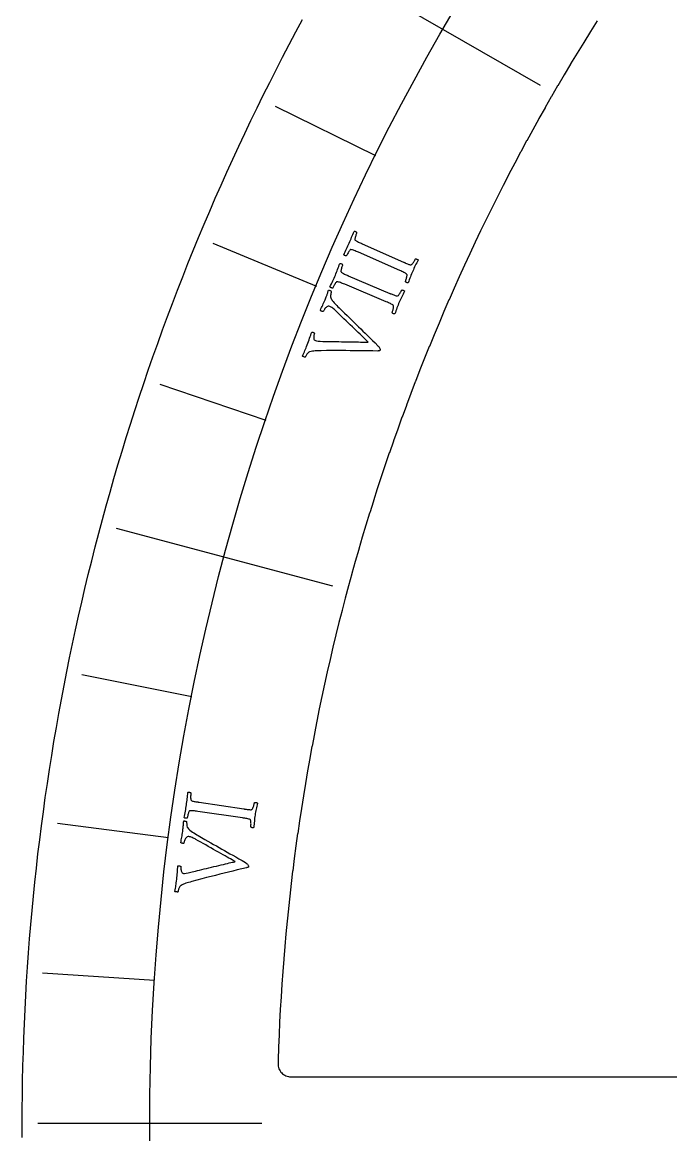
# Model space of a CAD drawing. Header units: millimetres. Extents: x -45 to 45, y -45 to 45.
# Drawn here: x -45 to -32.41, y -0.22 to 21.4 of the extents above; entities that cross this region are included whole.
import ezdxf

# ---------------------------------------------------------------- set-up
doc = ezdxf.new("R2010")
doc.units = ezdxf.units.MM
for name, color, linetype in [('CUT_INNER', 6, 'Continuous'), ('CUT_OUTER', 1, 'Continuous'), ('ENGRAVE', 7, 'Continuous'), ('ENGRAVE_FINE', 8, 'Continuous'), ('TEXT', 5, 'Continuous')]:
    doc.layers.add(name, color=color, linetype=linetype)

msp = doc.modelspace()

# ---------------------------------------------------------------- linework, layer by layer
at = {"layer": 'CUT_INNER'}
msp.add_lwpolyline([(-33.8368, 21.426), (-33.9668, 21.2193), (-33.9676, 21.218), (-34.0964, 21.0105), (-34.0972, 21.0092), (-34.2246, 20.8009), (-34.2254, 20.7996), (-34.3516, 20.5905), (-34.3524, 20.5892), (-34.4773, 20.3793), (-34.4781, 20.378), (-34.6017, 20.1674), (-34.6025, 20.166), (-34.7248, 19.9547), (-34.7256, 19.9534), (-34.8466, 19.7412), (-34.8474, 19.7399), (-34.9671, 19.5271), (-34.9678, 19.5257), (-35.0862, 19.3121), (-35.087, 19.3108), (-35.2041, 19.0965), (-35.2048, 19.0951), (-35.3206, 18.8801), (-35.3213, 18.8788), (-35.4358, 18.663), (-35.4365, 18.6617), (-35.5496, 18.4453), (-35.5503, 18.4439), (-35.6621, 18.2268), (-35.6628, 18.2254), (-35.7733, 18.0076), (-35.774, 18.0062), (-35.8831, 17.7878), (-35.8838, 17.7864), (-35.9916, 17.5673), (-35.9922, 17.5659), (-36.0987, 17.3461), (-36.0994, 17.3447), (-36.2044, 17.1243), (-36.2051, 17.1229), (-36.3088, 16.9018), (-36.3095, 16.9004), (-36.4119, 16.6787), (-36.4125, 16.6773), (-36.5135, 16.455), (-36.5141, 16.4536), (-36.6138, 16.2306), (-36.6144, 16.2292), (-36.7127, 16.0057), (-36.7133, 16.0042), (-36.8102, 15.7801), (-36.8108, 15.7787), (-36.9063, 15.5539), (-36.9069, 15.5525), (-37.0011, 15.3272), (-37.0017, 15.3258), (-37.0944, 15.0999), (-37.095, 15.0984), (-37.1864, 14.872), (-37.187, 14.8705), (-37.2769, 14.6435), (-37.2775, 14.6421), (-37.3661, 14.4145), (-37.3666, 14.4131), (-37.4538, 14.185), (-37.4544, 14.1835), (-37.5402, 13.9549), (-37.5407, 13.9534), (-37.6251, 13.7243), (-37.6256, 13.7228), (-37.7086, 13.4932), (-37.7091, 13.4917), (-37.7907, 13.2615), (-37.7912, 13.2601), (-37.8713, 13.0294), (-37.8718, 13.028), (-37.9506, 12.7968), (-37.951, 12.7953), (-38.0284, 12.5637), (-38.0288, 12.5622), (-38.1047, 12.3301), (-38.1052, 12.3286), (-38.1797, 12.0961), (-38.1801, 12.0946), (-38.2532, 11.8616), (-38.2536, 11.8601), (-38.3252, 11.6266), (-38.3257, 11.6252), (-38.3959, 11.3913), (-38.3963, 11.3898), (-38.465, 11.1554), (-38.4655, 11.154), (-38.5328, 10.9192), (-38.5332, 10.9177), (-38.599, 10.6826), (-38.5994, 10.6811), (-38.6638, 10.4455), (-38.6642, 10.4441), (-38.7272, 10.2081), (-38.7276, 10.2066), (-38.7891, 9.9703), (-38.7895, 9.9688), (-38.8496, 9.7321), (-38.8499, 9.7306), (-38.9085, 9.4935), (-38.9089, 9.492), (-38.9661, 9.2546), (-38.9664, 9.2531), (-39.0221, 9.0154), (-39.0225, 9.0139), (-39.0767, 8.7758), (-39.077, 8.7743), (-39.1298, 8.5358), (-39.1301, 8.5343), (-39.1814, 8.2956), (-39.1818, 8.2941), (-39.2316, 8.055), (-39.2319, 8.0535), (-39.2803, 7.8141), (-39.2806, 7.8126), (-39.3275, 7.573), (-39.3278, 7.5714), (-39.3732, 7.3315), (-39.3735, 7.33), (-39.4175, 7.0898), (-39.4177, 7.0883), (-39.4602, 6.8478), (-39.4605, 6.8463), (-39.5015, 6.6055), (-39.5018, 6.604), (-39.5413, 6.363), (-39.5415, 6.3615), (-39.5796, 6.1203), (-39.5798, 6.1188), (-39.6164, 5.8773), (-39.6166, 5.8758), (-39.6517, 5.6341), (-39.6519, 5.6326), (-39.6855, 5.3907), (-39.6858, 5.3892), (-39.7179, 5.1471), (-39.7181, 5.1456), (-39.7487, 4.9033), (-39.7489, 4.9018), (-39.778, 4.6593), (-39.7782, 4.6578), (-39.8059, 4.4152), (-39.8061, 4.4136), (-39.8322, 4.1708), (-39.8324, 4.1693), (-39.8571, 3.9263), (-39.8572, 3.9248), (-39.8804, 3.6817), (-39.8806, 3.6802), (-39.9023, 3.4369), (-39.9024, 3.4354), (-39.9226, 3.192), (-39.9227, 3.1905), (-39.9414, 2.947), (-39.9415, 2.9455), (-39.9588, 2.7019), (-39.9589, 2.7004), (-39.9746, 2.4567), (-39.9747, 2.4551), (-39.9889, 2.2113), (-39.989, 2.2098), (-40.0017, 1.9659), (-40.0018, 1.9644), (-40.013, 1.7204), (-40.0131, 1.7189), (-40.0228, 1.4749), (-40.0229, 1.4734), (-40.0311, 1.2293), (-40.0312, 1.2278), (-40.0331, 1.1569), (-40.0326, 1.1319), (-40.0295, 1.1072), (-40.024, 1.0828), (-40.0161, 1.0591), (-40.0059, 1.0364), (-39.9935, 1.0147), (-39.9789, 0.9944), (-39.9624, 0.9757), (-39.9441, 0.9587), (-39.9243, 0.9436), (-39.903, 0.9305), (-39.8805, 0.9197), (-39.857, 0.9111), (-39.8328, 0.905), (-39.8082, 0.9012), (-39.7832, 0.9), (-30.2004, 0.9)], dxfattribs=at)
at = {"layer": 'CUT_OUTER'}
msp.add_lwpolyline([(-44.9992, -0.2761), (-45, 0), (-44.9992, 0.2761), (-44.9966, 0.5522), (-44.9924, 0.8283), (-44.9864, 1.1044), (-44.9861, 1.1184), (-44.9788, 1.3796), (-44.9695, 1.6556), (-44.9585, 1.9315), (-44.9458, 2.2073), (-44.9314, 2.483), (-44.9154, 2.7587), (-44.8976, 3.0342), (-44.8781, 3.3096), (-44.857, 3.5849), (-44.8341, 3.8601), (-44.8096, 4.1351), (-44.7834, 4.41), (-44.7555, 4.6847), (-44.7259, 4.9592), (-44.6946, 5.2336), (-44.6617, 5.5077), (-44.627, 5.7817), (-44.5907, 6.0554), (-44.5527, 6.3289), (-44.5131, 6.6021), (-44.4717, 6.8751), (-44.4287, 7.1479), (-44.384, 7.4203), (-44.3376, 7.6925), (-44.2896, 7.9644), (-44.2399, 8.236), (-44.1885, 8.5073), (-44.1355, 8.7783), (-44.0808, 9.049), (-44.0244, 9.3193), (-43.9664, 9.5892), (-43.9068, 9.8588), (-43.8454, 10.128), (-43.7825, 10.3969), (-43.7179, 10.6653), (-43.6516, 10.9334), (-43.5837, 11.201), (-43.5141, 11.4682), (-43.4429, 11.735), (-43.3701, 12.0013), (-43.2957, 12.2672), (-43.2196, 12.5327), (-43.1419, 12.7976), (-43.0625, 13.0621), (-42.9816, 13.3261), (-42.899, 13.5895), (-42.8148, 13.8525), (-42.729, 14.115), (-42.6416, 14.3769), (-42.5526, 14.6382), (-42.462, 14.8991), (-42.3697, 15.1593), (-42.2759, 15.419), (-42.1805, 15.6781), (-42.0835, 15.9366), (-41.9849, 16.1946), (-41.8848, 16.4519), (-41.7831, 16.7086), (-41.6797, 16.9646), (-41.5749, 17.22), (-41.4684, 17.4748), (-41.3604, 17.7289), (-41.2509, 17.9824), (-41.1397, 18.2352), (-41.0271, 18.4872), (-40.9129, 18.7386), (-40.7971, 18.9893), (-40.6798, 19.2393), (-40.561, 19.4885), (-40.4407, 19.737), (-40.3188, 19.9848), (-40.1954, 20.2318), (-40.0705, 20.4781), (-39.9441, 20.7236), (-39.8162, 20.9683), (-39.6868, 21.2122), (-39.5559, 21.4553)], dxfattribs=at)
at = {"layer": 'ENGRAVE'}
for points in [[(-38.7113, 22.35), (-34.9441, 20.175)], [(-43.1769, 11.5692), (-38.9751, 10.4433)], [(-44.7, 0), (-40.35, 0)]]:
    msp.add_lwpolyline(points, dxfattribs=at)
msp.add_circle((0, 0), 42.525, dxfattribs=at)
at = {"layer": 'ENGRAVE_FINE'}
for points in [[(-40.0902, 19.7703), (-38.1395, 18.8083)], [(-41.2974, 17.1059), (-39.288, 16.2736)], [(-42.3278, 14.3683), (-40.2682, 13.6692)], [(-43.8411, 8.7205), (-41.7079, 8.2962)], [(-44.3176, 5.8345), (-42.1612, 5.5506)], [(-44.6043, 2.9235), (-42.434, 2.7813)]]:
    msp.add_lwpolyline(points, dxfattribs=at)
at = {"layer": 'TEXT'}
for points in [[(-38.6496, 17.1082), (-38.6372, 17.1367), (-38.6253, 17.1649), (-38.6139, 17.1929), (-38.6031, 17.2207), (-38.5922, 17.2487), (-38.581, 17.2772), (-38.5693, 17.3063), (-38.5572, 17.3359), (-38.5512, 17.3372), (-38.5441, 17.3368), (-38.5362, 17.3346), (-38.5273, 17.3307), (-38.5188, 17.3259), (-38.5119, 17.3212), (-38.5069, 17.3164), (-38.5035, 17.3117), (-38.5065, 17.3046), (-38.5103, 17.2947), (-38.5148, 17.2823), (-38.52, 17.2673), (-38.5253, 17.2511), (-38.53, 17.2352), (-38.5341, 17.2197), (-38.5377, 17.2045), (-38.5399, 17.1908), (-38.5401, 17.1797), (-38.5383, 17.1712), (-38.5344, 17.1654), (-38.5252, 17.1581), (-38.5144, 17.1509), (-38.5018, 17.1436), (-38.4875, 17.1363), (-38.4719, 17.1288), (-38.4556, 17.1212), (-38.4385, 17.1133), (-38.4206, 17.1053), (-38.4177, 17.104), (-38.4148, 17.1027), (-38.4119, 17.1015), (-38.4091, 17.1002), (-38.4062, 17.0989), (-38.4033, 17.0976), (-38.4004, 17.0963), (-38.3975, 17.095), (-37.5957, 16.738), (-37.5928, 16.7368), (-37.5899, 16.7355), (-37.587, 16.7342), (-37.5842, 16.7329), (-37.5813, 16.7316), (-37.5784, 16.7303), (-37.5755, 16.7291), (-37.5726, 16.7278), (-37.5547, 16.7199), (-37.5377, 16.7125), (-37.5214, 16.7056), (-37.5058, 16.6992), (-37.4913, 16.6936), (-37.4777, 16.6892), (-37.4653, 16.6861), (-37.4538, 16.684), (-37.4477, 16.6853), (-37.4405, 16.6895), (-37.4322, 16.6967), (-37.4229, 16.7069), (-37.4133, 16.7189), (-37.4041, 16.7316), (-37.3952, 16.7451), (-37.3868, 16.7593), (-37.3792, 16.7728), (-37.3731, 16.784), (-37.3684, 16.7931), (-37.3651, 16.7999), (-37.3594, 16.8004), (-37.3525, 16.7997), (-37.3444, 16.7977), (-37.3352, 16.7945), (-37.3264, 16.7904), (-37.3194, 16.786), (-37.3144, 16.7811), (-37.3113, 16.7757), (-37.3259, 16.7484), (-37.34, 16.7215), (-37.3537, 16.6952), (-37.3671, 16.6693), (-37.3801, 16.6435), (-37.3929, 16.6172), (-37.4054, 16.5904), (-37.4178, 16.563), (-37.4295, 16.5361), (-37.4409, 16.5088), (-37.452, 16.4811), (-37.4628, 16.453), (-37.4735, 16.4245), (-37.4842, 16.3957), (-37.4948, 16.3667), (-37.5054, 16.3373), (-37.5114, 16.336), (-37.5184, 16.3364), (-37.5264, 16.3386), (-37.5353, 16.3424), (-37.5439, 16.3471), (-37.5508, 16.3517), (-37.5559, 16.3563), (-37.5594, 16.3609), (-37.5566, 16.3679), (-37.553, 16.3774), (-37.5488, 16.3895), (-37.5439, 16.4042), (-37.5391, 16.4201), (-37.535, 16.4359), (-37.5316, 16.4516), (-37.529, 16.4672), (-37.5276, 16.4812), (-37.5279, 16.4921), (-37.5298, 16.4998), (-37.5333, 16.5045), (-37.5442, 16.5133), (-37.5572, 16.5221), (-37.5722, 16.5308), (-37.5893, 16.5393), (-37.6077, 16.548), (-37.627, 16.5568), (-37.647, 16.5658), (-37.6678, 16.5751), (-38.4712, 16.9286), (-38.4921, 16.9377), (-38.5125, 16.9464), (-38.5323, 16.9548), (-38.5516, 16.9628), (-38.5699, 16.9697), (-38.5867, 16.975), (-38.6022, 16.9786), (-38.6162, 16.9806), (-38.6228, 16.9804), (-38.6301, 16.9764), (-38.6381, 16.9689), (-38.6469, 16.9577), (-38.656, 16.9444), (-38.6648, 16.9306), (-38.6735, 16.9163), (-38.6819, 16.9014), (-38.6895, 16.8874), (-38.6957, 16.8758), (-38.7004, 16.8664), (-38.7037, 16.8593), (-38.7095, 16.8587), (-38.7164, 16.8593), (-38.7245, 16.8611), (-38.7338, 16.8642), (-38.7427, 16.8681), (-38.7496, 16.8726), (-38.7547, 16.8775), (-38.7578, 16.8829), (-38.7439, 16.9119), (-38.73, 16.9406), (-38.716, 16.9691), (-38.702, 16.9972), (-38.6882, 17.0251), (-38.6749, 17.0529), (-38.662, 17.0806), (-38.6496, 17.1082)], [(-38.92, 16.4837), (-38.9081, 16.5124), (-38.8967, 16.5408), (-38.8858, 16.569), (-38.8753, 16.5969), (-38.865, 16.6251), (-38.8542, 16.6538), (-38.843, 16.683), (-38.8314, 16.7128), (-38.8253, 16.7143), (-38.8183, 16.714), (-38.8103, 16.7119), (-38.8013, 16.7081), (-38.7927, 16.7035), (-38.7859, 16.6988), (-38.7807, 16.6942), (-38.7772, 16.6895), (-38.7801, 16.6823), (-38.7837, 16.6724), (-38.788, 16.6599), (-38.793, 16.6448), (-38.7981, 16.6286), (-38.8025, 16.6126), (-38.8064, 16.597), (-38.8097, 16.5818), (-38.8117, 16.568), (-38.8117, 16.5569), (-38.8098, 16.5485), (-38.8058, 16.5427), (-38.7965, 16.5356), (-38.7855, 16.5285), (-38.7728, 16.5214), (-38.7584, 16.5143), (-38.7427, 16.5071), (-38.7263, 16.4998), (-38.709, 16.4922), (-38.691, 16.4845), (-38.6881, 16.4832), (-38.6852, 16.482), (-38.6823, 16.4808), (-38.6794, 16.4795), (-38.6765, 16.4783), (-38.6736, 16.477), (-38.6707, 16.4758), (-38.6678, 16.4746), (-37.8603, 16.1305), (-37.8574, 16.1293), (-37.8545, 16.1281), (-37.8516, 16.1268), (-37.8487, 16.1256), (-37.8458, 16.1243), (-37.8429, 16.1231), (-37.84, 16.1219), (-37.8371, 16.1206), (-37.8191, 16.113), (-37.8019, 16.1059), (-37.7855, 16.0993), (-37.7699, 16.0931), (-37.7552, 16.0878), (-37.7416, 16.0836), (-37.7291, 16.0806), (-37.7176, 16.0788), (-37.7115, 16.0802), (-37.7043, 16.0845), (-37.6962, 16.0918), (-37.6871, 16.1021), (-37.6777, 16.1143), (-37.6686, 16.1272), (-37.66, 16.1408), (-37.6518, 16.1552), (-37.6444, 16.1688), (-37.6385, 16.1801), (-37.6339, 16.1892), (-37.6307, 16.1961), (-37.625, 16.1967), (-37.6182, 16.1961), (-37.6101, 16.1942), (-37.6008, 16.1912), (-37.5919, 16.1872), (-37.5849, 16.1829), (-37.5798, 16.1781), (-37.5766, 16.1728), (-37.5907, 16.1452), (-37.6044, 16.1181), (-37.6177, 16.0915), (-37.6306, 16.0655), (-37.6432, 16.0395), (-37.6556, 16.013), (-37.6677, 15.9859), (-37.6796, 15.9584), (-37.6909, 15.9313), (-37.7018, 15.9038), (-37.7125, 15.8759), (-37.7229, 15.8476), (-37.7331, 15.819), (-37.7433, 15.7901), (-37.7535, 15.7608), (-37.7636, 15.7313), (-37.7696, 15.7299), (-37.7766, 15.7302), (-37.7846, 15.7322), (-37.7936, 15.7359), (-37.8022, 15.7404), (-37.8092, 15.7449), (-37.8144, 15.7495), (-37.818, 15.754), (-37.8152, 15.761), (-37.8119, 15.7707), (-37.8079, 15.7828), (-37.8032, 15.7976), (-37.7986, 15.8135), (-37.7947, 15.8294), (-37.7916, 15.8451), (-37.7893, 15.8608), (-37.7881, 15.8748), (-37.7885, 15.8857), (-37.7906, 15.8934), (-37.7942, 15.898), (-37.8053, 15.9067), (-37.8183, 15.9152), (-37.8335, 15.9237), (-37.8507, 15.932), (-37.8693, 15.9403), (-37.8887, 15.9488), (-37.9089, 15.9575), (-37.9298, 15.9664), (-38.7388, 16.3069), (-38.7599, 16.3157), (-38.7804, 16.3241), (-38.8003, 16.3322), (-38.8197, 16.3398), (-38.8381, 16.3465), (-38.8551, 16.3515), (-38.8705, 16.3549), (-38.8846, 16.3566), (-38.8912, 16.3563), (-38.8984, 16.3523), (-38.9063, 16.3446), (-38.915, 16.3333), (-38.9238, 16.3198), (-38.9324, 16.3059), (-38.9408, 16.2914), (-38.949, 16.2764), (-38.9564, 16.2623), (-38.9624, 16.2505), (-38.967, 16.2411), (-38.9702, 16.2339), (-38.9759, 16.2332), (-38.9828, 16.2337), (-38.9909, 16.2354), (-39.0003, 16.2383), (-39.0092, 16.2421), (-39.0163, 16.2464), (-39.0214, 16.2513), (-39.0246, 16.2566), (-39.0112, 16.2859), (-38.9977, 16.3148), (-38.9842, 16.3435), (-38.9707, 16.3718), (-38.9573, 16.3999), (-38.9445, 16.428), (-38.932, 16.4559), (-38.92, 16.4837)], [(-39.4647, 15.1335), (-39.4526, 15.1655), (-39.441, 15.1972), (-39.43, 15.2284), (-39.4196, 15.2593), (-39.4094, 15.2898), (-39.3991, 15.3201), (-39.3888, 15.35), (-39.3784, 15.3796), (-39.3729, 15.3794), (-39.3658, 15.3779), (-39.3572, 15.375), (-39.3469, 15.3708), (-39.3372, 15.3661), (-39.3304, 15.3617), (-39.3263, 15.3578), (-39.3251, 15.3542), (-39.3269, 15.3488), (-39.3291, 15.3404), (-39.3317, 15.3293), (-39.3347, 15.3152), (-39.3373, 15.2997), (-39.3388, 15.2842), (-39.3392, 15.2687), (-39.3384, 15.2532), (-39.3355, 15.239), (-39.3296, 15.2273), (-39.3205, 15.2182), (-39.3083, 15.2116), (-39.2875, 15.2062), (-39.2567, 15.202), (-39.2158, 15.1991), (-39.1648, 15.1974), (-39.1381, 15.197), (-39.1073, 15.1966), (-39.0724, 15.1961), (-39.0334, 15.1956), (-38.9913, 15.195), (-38.9472, 15.1943), (-38.901, 15.1935), (-38.8527, 15.1926), (-38.8033, 15.1916), (-38.754, 15.1907), (-38.7045, 15.1899), (-38.6551, 15.1891), (-38.6066, 15.1884), (-38.5601, 15.1876), (-38.5157, 15.1866), (-38.4732, 15.1856), (-38.4337, 15.1846), (-38.3979, 15.1836), (-38.366, 15.1827), (-38.3378, 15.1819), (-38.3145, 15.1812), (-38.2972, 15.1807), (-38.2859, 15.1806), (-38.2805, 15.1806), (-38.286, 15.1863), (-38.2961, 15.1964), (-38.3108, 15.2108), (-38.3301, 15.2297), (-38.3533, 15.2521), (-38.3794, 15.2773), (-38.4086, 15.3053), (-38.4407, 15.336), (-38.4752, 15.369), (-38.5114, 15.4038), (-38.5493, 15.4402), (-38.5889, 15.4784), (-38.6295, 15.5176), (-38.6704, 15.5572), (-38.7116, 15.597), (-38.7531, 15.6372), (-38.794, 15.6769), (-38.8338, 15.7155), (-38.8723, 15.7529), (-38.9095, 15.7892), (-38.9237, 15.8027), (-38.9384, 15.8159), (-38.9539, 15.8288), (-38.9701, 15.8415), (-38.9861, 15.8531), (-39.0012, 15.8628), (-39.0153, 15.8707), (-39.0284, 15.8768), (-39.0437, 15.8811), (-39.0585, 15.8812), (-39.0726, 15.8771), (-39.0862, 15.8689), (-39.0989, 15.8582), (-39.1106, 15.8464), (-39.1213, 15.8336), (-39.131, 15.8198), (-39.1394, 15.8066), (-39.146, 15.7954), (-39.1509, 15.7863), (-39.1542, 15.7793), (-39.1587, 15.7771), (-39.1651, 15.7768), (-39.1735, 15.7784), (-39.1838, 15.782), (-39.1939, 15.7866), (-39.2017, 15.7915), (-39.2074, 15.7967), (-39.2108, 15.8021), (-39.199, 15.8283), (-39.1874, 15.8537), (-39.176, 15.8782), (-39.1647, 15.902), (-39.1536, 15.9258), (-39.1425, 15.9505), (-39.1314, 15.9761), (-39.1204, 16.0025), (-39.1115, 16.0243), (-39.1038, 16.0437), (-39.0971, 16.0609), (-39.0915, 16.0757), (-39.0865, 16.0893), (-39.0817, 16.1028), (-39.0771, 16.1163), (-39.0727, 16.1296), (-39.068, 16.1437), (-39.0627, 16.1593), (-39.0568, 16.1764), (-39.0502, 16.1949), (-39.0447, 16.1945), (-39.0375, 16.1926), (-39.0287, 16.1891), (-39.0183, 16.184), (-39.0085, 16.1787), (-39.0018, 16.1743), (-38.9981, 16.1709), (-38.9974, 16.1684), (-39.0001, 16.1603), (-39.0031, 16.1478), (-39.0065, 16.1309), (-39.0103, 16.1097), (-39.0126, 16.0869), (-39.0116, 16.0652), (-39.0073, 16.0446), (-38.9996, 16.0251), (-38.9914, 16.0105), (-38.9786, 15.9924), (-38.9615, 15.9709), (-38.9399, 15.9461), (-38.9162, 15.9201), (-38.8928, 15.8953), (-38.8695, 15.8715), (-38.8466, 15.849), (-38.7933, 15.7967), (-38.7422, 15.7468), (-38.6932, 15.6991), (-38.6465, 15.6537), (-38.6012, 15.6098), (-38.5568, 15.5666), (-38.5133, 15.524), (-38.4706, 15.4822), (-38.4279, 15.4403), (-38.3843, 15.3978), (-38.3398, 15.3545), (-38.2945, 15.3105), (-38.2476, 15.2649), (-38.1982, 15.2167), (-38.1465, 15.166), (-38.0923, 15.1127), (-38.0784, 15.098), (-38.0675, 15.0841), (-38.0597, 15.071), (-38.0549, 15.0586), (-38.0526, 15.047), (-38.052, 15.0359), (-38.0532, 15.0254), (-38.0562, 15.0154), (-38.0581, 15.0129), (-38.0614, 15.0113), (-38.0663, 15.0106), (-38.0727, 15.0107), (-38.0794, 15.0111), (-38.0853, 15.0112), (-38.0902, 15.0109), (-38.0944, 15.0103), (-38.1906, 15.0118), (-38.2836, 15.013), (-38.3733, 15.0142), (-38.4598, 15.0152), (-38.5451, 15.0161), (-38.6311, 15.0169), (-38.7179, 15.0176), (-38.8054, 15.0181), (-38.8955, 15.0183), (-38.9904, 15.0181), (-39.0899, 15.0173), (-39.1941, 15.0161), (-39.2261, 15.0158), (-39.2565, 15.015), (-39.2854, 15.0138), (-39.3128, 15.0122), (-39.339, 15.0098), (-39.3646, 15.0064), (-39.3893, 15.0019), (-39.4134, 14.9965), (-39.4231, 14.9933), (-39.433, 14.9879), (-39.4428, 14.9801), (-39.4527, 14.9701), (-39.4622, 14.9588), (-39.4709, 14.9473), (-39.4788, 14.9357), (-39.4859, 14.924), (-39.492, 14.9129), (-39.4971, 14.9032), (-39.501, 14.895), (-39.5039, 14.8882), (-39.5059, 14.888), (-39.5111, 14.8892), (-39.5195, 14.892), (-39.5312, 14.8963), (-39.5429, 14.9008), (-39.5515, 14.9045), (-39.5568, 14.9072), (-39.559, 14.909), (-39.5456, 14.9414), (-39.5331, 14.9709), (-39.5216, 14.9974), (-39.511, 15.021), (-39.5005, 15.0446), (-39.4893, 15.0712), (-39.4774, 15.1009), (-39.4647, 15.1335)], [(-41.8117, 6.1856), (-41.8074, 6.2163), (-41.8034, 6.2467), (-41.7999, 6.2767), (-41.7969, 6.3064), (-41.7939, 6.3363), (-41.7907, 6.3668), (-41.7872, 6.3979), (-41.7834, 6.4297), (-41.7779, 6.4326), (-41.771, 6.434), (-41.7628, 6.4341), (-41.7531, 6.4326), (-41.7437, 6.4303), (-41.7358, 6.4275), (-41.7297, 6.4243), (-41.7252, 6.4207), (-41.7262, 6.413), (-41.7272, 6.4025), (-41.7282, 6.3893), (-41.7292, 6.3735), (-41.73, 6.3564), (-41.7303, 6.3399), (-41.7302, 6.3238), (-41.7295, 6.3082), (-41.728, 6.2944), (-41.7253, 6.2837), (-41.7212, 6.276), (-41.7159, 6.2714), (-41.7052, 6.2669), (-41.6928, 6.2628), (-41.6787, 6.2591), (-41.6629, 6.2558), (-41.646, 6.2528), (-41.6282, 6.2498), (-41.6096, 6.2468), (-41.5902, 6.2438), (-41.5871, 6.2434), (-41.584, 6.2429), (-41.5809, 6.2424), (-41.5778, 6.242), (-41.5746, 6.2415), (-41.5715, 6.241), (-41.5684, 6.2406), (-41.5653, 6.2401), (-40.6973, 6.1098), (-40.6942, 6.1093), (-40.691, 6.1088), (-40.6879, 6.1084), (-40.6848, 6.1079), (-40.6817, 6.1074), (-40.6785, 6.107), (-40.6754, 6.1065), (-40.6723, 6.106), (-40.653, 6.1032), (-40.6345, 6.1006), (-40.617, 6.0983), (-40.6003, 6.0963), (-40.5848, 6.0948), (-40.5706, 6.0942), (-40.5577, 6.0944), (-40.5462, 6.0955), (-40.5406, 6.0984), (-40.5347, 6.1044), (-40.5287, 6.1135), (-40.5225, 6.1258), (-40.5164, 6.1399), (-40.5109, 6.1546), (-40.506, 6.17), (-40.5016, 6.186), (-40.4979, 6.201), (-40.495, 6.2135), (-40.4929, 6.2234), (-40.4915, 6.2309), (-40.4862, 6.2329), (-40.4793, 6.234), (-40.471, 6.2343), (-40.4613, 6.2336), (-40.4517, 6.2321), (-40.4438, 6.2296), (-40.4377, 6.2262), (-40.4333, 6.2219), (-40.44, 6.1916), (-40.4464, 6.162), (-40.4526, 6.1329), (-40.4586, 6.1045), (-40.4643, 6.0762), (-40.4696, 6.0474), (-40.4745, 6.0182), (-40.4791, 5.9885), (-40.4832, 5.9594), (-40.4869, 5.9301), (-40.4903, 5.9004), (-40.4932, 5.8704), (-40.496, 5.8401), (-40.4986, 5.8096), (-40.501, 5.7787), (-40.5034, 5.7476), (-40.5089, 5.7448), (-40.5157, 5.7433), (-40.524, 5.7432), (-40.5336, 5.7445), (-40.5431, 5.7467), (-40.551, 5.7494), (-40.5572, 5.7524), (-40.5618, 5.7559), (-40.5609, 5.7634), (-40.56, 5.7736), (-40.5592, 5.7864), (-40.5584, 5.8018), (-40.558, 5.8184), (-40.5582, 5.8347), (-40.5592, 5.8508), (-40.5608, 5.8665), (-40.5632, 5.8804), (-40.5663, 5.8908), (-40.5702, 5.8977), (-40.5749, 5.9013), (-40.5878, 5.9069), (-40.6026, 5.9119), (-40.6194, 5.9163), (-40.6381, 5.92), (-40.6582, 5.9234), (-40.6791, 5.9267), (-40.7008, 5.9301), (-40.7234, 5.9334), (-41.5919, 6.06), (-41.6145, 6.0632), (-41.6365, 6.0662), (-41.6578, 6.069), (-41.6785, 6.0715), (-41.698, 6.0734), (-41.7156, 6.074), (-41.7315, 6.0733), (-41.7455, 6.0715), (-41.7518, 6.0695), (-41.7578, 6.0638), (-41.7635, 6.0544), (-41.769, 6.0413), (-41.7742, 6.026), (-41.7791, 6.0104), (-41.7836, 5.9943), (-41.7877, 5.9777), (-41.7914, 5.9622), (-41.7942, 5.9493), (-41.7963, 5.939), (-41.7976, 5.9313), (-41.8029, 5.9291), (-41.8097, 5.9278), (-41.818, 5.9274), (-41.8278, 5.9279), (-41.8374, 5.9294), (-41.8453, 5.9318), (-41.8515, 5.9352), (-41.8559, 5.9395), (-41.8503, 5.9712), (-41.8445, 6.0027), (-41.8386, 6.0338), (-41.8326, 6.0646), (-41.8268, 6.0952), (-41.8214, 6.1255), (-41.8164, 6.1557), (-41.8117, 6.1856)], [(-42, 4.742), (-41.9963, 4.776), (-41.9931, 4.8095), (-41.9903, 4.8425), (-41.9879, 4.875), (-41.9857, 4.9071), (-41.9833, 4.939), (-41.9809, 4.9706), (-41.9783, 5.0018), (-41.9729, 5.003), (-41.9657, 5.0033), (-41.9565, 5.0027), (-41.9455, 5.0012), (-41.935, 4.999), (-41.9272, 4.9966), (-41.9223, 4.9937), (-41.9203, 4.9906), (-41.9206, 4.9849), (-41.9206, 4.9763), (-41.9204, 4.9648), (-41.9197, 4.9505), (-41.9184, 4.9348), (-41.916, 4.9194), (-41.9124, 4.9043), (-41.9078, 4.8895), (-41.9015, 4.8765), (-41.8927, 4.8667), (-41.8816, 4.8601), (-41.8682, 4.8568), (-41.8467, 4.8567), (-41.8158, 4.8604), (-41.7755, 4.8679), (-41.7257, 4.879), (-41.6998, 4.8854), (-41.6698, 4.8927), (-41.6359, 4.901), (-41.5981, 4.9103), (-41.5572, 4.9203), (-41.5143, 4.9307), (-41.4694, 4.9415), (-41.4224, 4.9527), (-41.3744, 4.9642), (-41.3264, 4.9757), (-41.2783, 4.9873), (-41.2303, 4.999), (-41.1832, 5.0105), (-41.138, 5.0213), (-41.0947, 5.0316), (-41.0534, 5.0413), (-41.0148, 5.0502), (-40.98, 5.0582), (-40.9488, 5.0654), (-40.9213, 5.0716), (-40.8986, 5.0768), (-40.8817, 5.0807), (-40.8707, 5.0834), (-40.8656, 5.0848), (-40.8723, 5.0889), (-40.8846, 5.0962), (-40.9025, 5.1065), (-40.9259, 5.1198), (-40.9539, 5.1357), (-40.9856, 5.1536), (-41.0208, 5.1733), (-41.0596, 5.195), (-41.1013, 5.2183), (-41.1451, 5.2428), (-41.1909, 5.2686), (-41.2388, 5.2956), (-41.288, 5.3234), (-41.3375, 5.3514), (-41.3874, 5.3796), (-41.4376, 5.4081), (-41.4872, 5.4363), (-41.5354, 5.4637), (-41.582, 5.4902), (-41.6272, 5.5159), (-41.6443, 5.5255), (-41.6619, 5.5346), (-41.6801, 5.5432), (-41.6989, 5.5514), (-41.7174, 5.5586), (-41.7344, 5.5642), (-41.75, 5.5683), (-41.7643, 5.5709), (-41.7802, 5.5712), (-41.7945, 5.5676), (-41.8071, 5.5602), (-41.8182, 5.5488), (-41.8278, 5.5352), (-41.8362, 5.5209), (-41.8434, 5.5058), (-41.8493, 5.49), (-41.854, 5.4751), (-41.8577, 5.4627), (-41.8602, 5.4526), (-41.8616, 5.445), (-41.8654, 5.4417), (-41.8715, 5.4398), (-41.88, 5.4393), (-41.8908, 5.4401), (-41.9018, 5.4421), (-41.9107, 5.4449), (-41.9174, 5.4485), (-41.9221, 5.4529), (-41.9173, 5.4812), (-41.9124, 5.5086), (-41.9075, 5.5353), (-41.9026, 5.5611), (-41.8977, 5.587), (-41.8932, 5.6136), (-41.8889, 5.6412), (-41.8848, 5.6696), (-41.8817, 5.6928), (-41.8791, 5.7136), (-41.8769, 5.7319), (-41.8753, 5.7476), (-41.8739, 5.762), (-41.8726, 5.7763), (-41.8715, 5.7905), (-41.8706, 5.8046), (-41.8696, 5.8194), (-41.8684, 5.8358), (-41.8669, 5.8538), (-41.8652, 5.8734), (-41.8598, 5.8744), (-41.8524, 5.8743), (-41.843, 5.8732), (-41.8316, 5.8709), (-41.8208, 5.8681), (-41.8132, 5.8656), (-41.8087, 5.8632), (-41.8075, 5.861), (-41.808, 5.8524), (-41.8078, 5.8396), (-41.8069, 5.8224), (-41.8052, 5.8009), (-41.8017, 5.7783), (-41.7953, 5.7575), (-41.7859, 5.7387), (-41.7736, 5.7217), (-41.762, 5.7096), (-41.7451, 5.6953), (-41.7231, 5.6789), (-41.696, 5.6602), (-41.6665, 5.641), (-41.6376, 5.6229), (-41.6092, 5.6057), (-41.5813, 5.5896), (-41.5166, 5.5525), (-41.4546, 5.517), (-41.3952, 5.4831), (-41.3386, 5.4509), (-41.2838, 5.4197), (-41.2299, 5.389), (-41.1771, 5.3588), (-41.1252, 5.329), (-41.0734, 5.2992), (-41.0205, 5.2689), (-40.9666, 5.2382), (-40.9117, 5.207), (-40.8548, 5.1747), (-40.795, 5.1404), (-40.7322, 5.1043), (-40.6664, 5.0663), (-40.6492, 5.0556), (-40.6351, 5.0448), (-40.6243, 5.0341), (-40.6166, 5.0233), (-40.6114, 5.0127), (-40.6081, 5.0021), (-40.6066, 4.9916), (-40.6069, 4.9812), (-40.6081, 4.9783), (-40.611, 4.9759), (-40.6156, 4.974), (-40.6218, 4.9725), (-40.6283, 4.9712), (-40.634, 4.9698), (-40.6388, 4.9683), (-40.6426, 4.9667), (-40.7361, 4.9439), (-40.8264, 4.9218), (-40.9136, 4.9004), (-40.9976, 4.8797), (-41.0804, 4.8592), (-41.1639, 4.8383), (-41.248, 4.8172), (-41.3328, 4.7957), (-41.4202, 4.7733), (-41.5119, 4.7493), (-41.608, 4.7236), (-41.7086, 4.6962), (-41.7394, 4.6879), (-41.7687, 4.6795), (-41.7964, 4.6711), (-41.8225, 4.6626), (-41.8473, 4.6537), (-41.8711, 4.644), (-41.894, 4.6335), (-41.9159, 4.6222), (-41.9246, 4.6167), (-41.9327, 4.6089), (-41.9403, 4.5989), (-41.9473, 4.5867), (-41.9537, 4.5734), (-41.9592, 4.5602), (-41.964, 4.547), (-41.9679, 4.5338), (-41.9711, 4.5215), (-41.9735, 4.5109), (-41.9753, 4.5019), (-41.9763, 4.4947), (-41.9782, 4.4939), (-41.9836, 4.4938), (-41.9924, 4.4944), (-42.0048, 4.4956), (-42.0173, 4.497), (-42.0265, 4.4984), (-42.0324, 4.4997), (-42.0349, 4.501), (-42.0301, 4.5357), (-42.0254, 4.5674), (-42.0209, 4.5959), (-42.0166, 4.6214), (-42.0124, 4.6469), (-42.0082, 4.6754), (-42.0041, 4.7072), (-42, 4.742)]]:
    msp.add_lwpolyline(points, close=True, dxfattribs=at)

doc.saveas('drawing.dxf')
